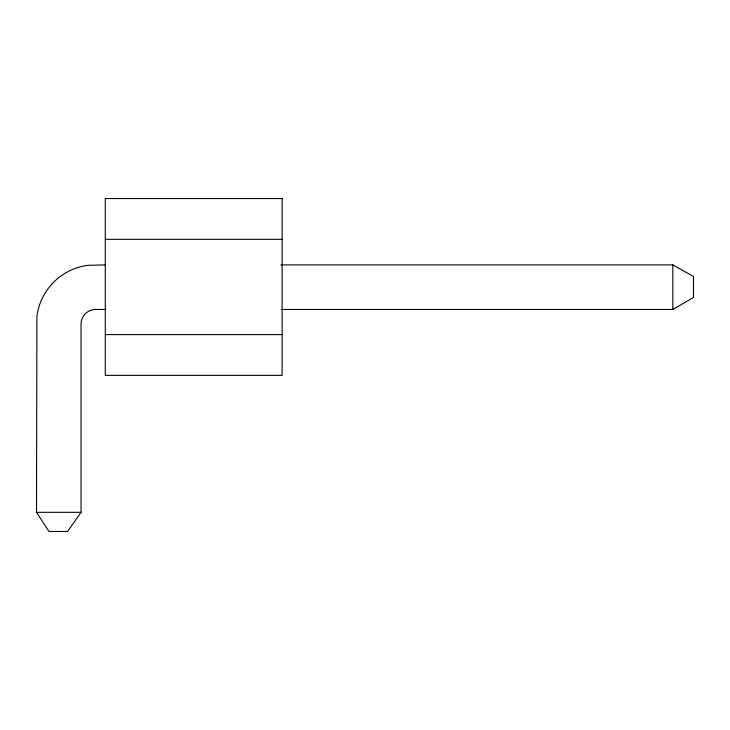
<?xml version="1.0" encoding="UTF-8"?>
<svg xmlns="http://www.w3.org/2000/svg" width="730" height="730" viewBox="0 0 730 730"><rect width="100%" height="100%" fill="white"/><g stroke="black" fill="none" stroke-linecap="round" stroke-linejoin="round"><path stroke-width="1.09" d="M105.859 309.456L95.612 309.456A14.554 14.554 0 0 0 81.057 324.01L81.057 512.314L67.58 531.458L48.974 531.458L36.5 512.314L36.911 316.282A59.203 59.203 0 0 1 87.883 265.309L105.54 264.899M281.187 309.456L672.823 309.456L693.5 297.493L693.5 276.478L672.823 264.899L280.968 264.899M105.284 239.312L282.118 239.312M105.284 334.605L282.118 334.605M36.5 512.314L81.057 512.314M672.823 264.899L672.823 309.456M282.118 198.542L105.284 198.542L105.284 375.375L282.118 375.375L282.118 198.542"/></g></svg>
